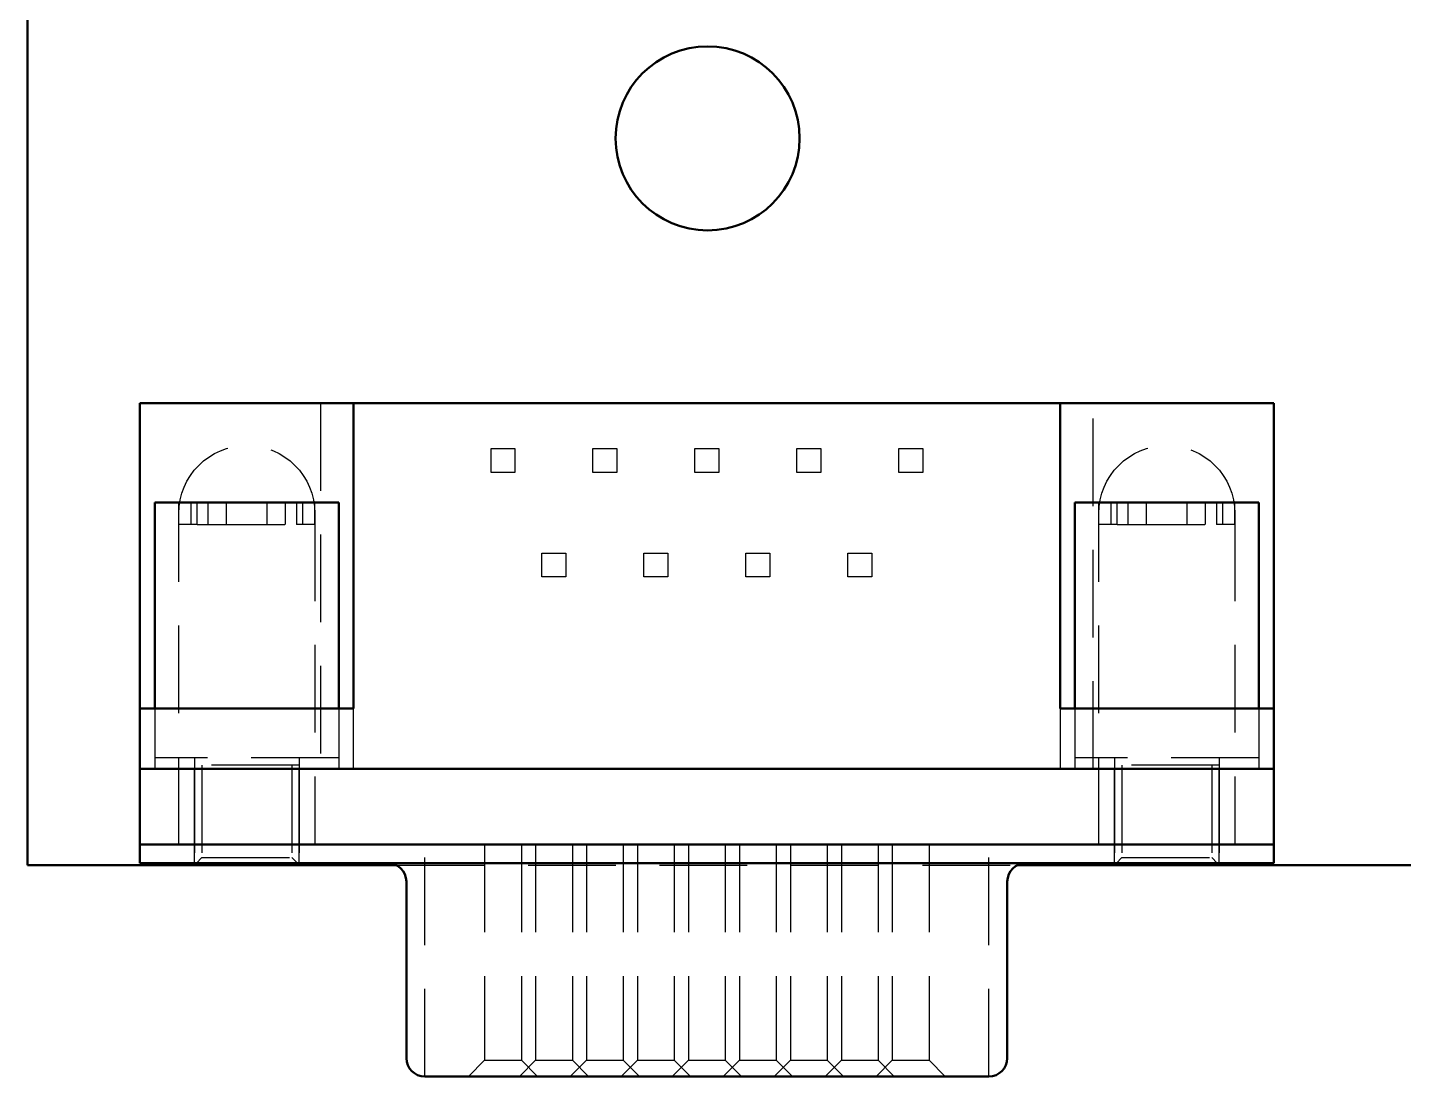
# Model space of a CAD drawing. Header units: millimetres. Extents: x 0 to 420, y 0 to 297.
# Drawn here: x 91.19 to 128.58, y 146.82 to 175.33 of the extents above; entities that cross this region are included whole.
import ezdxf

# ---------------------------------------------------------------- set-up
doc = ezdxf.new("R2010")
doc.units = ezdxf.units.MM
doc.header["$LTSCALE"] = 0.75
doc.linetypes.add('HIDDEN2', pattern=[4.7625, 3.175, -1.5875])
doc.layers.add('Hidden', color=7, linetype='HIDDEN2', lineweight=25)
doc.layers.add('Visible', color=7, linetype='Continuous', lineweight=50)

msp = doc.modelspace()

# ---------------------------------------------------------------- linework, layer by layer
at = {"layer": 'Hidden', "extrusion": (-1e-16, -1, 0)}
for p, q in [((99.146, 165.125), (99.146, 155.185)), ((120.146, 155.185), (120.146, 165.125)), ((103.781, 163.24), (103.781, 163.89)), ((103.781, 163.89), (104.431, 163.89)), ((104.431, 163.89), (104.431, 163.24)), ((106.551, 163.24), (106.551, 163.89)), ((106.551, 163.89), (107.201, 163.89)), ((107.201, 163.89), (107.201, 163.24)), ((109.321, 163.24), (109.321, 163.89)), ((109.321, 163.89), (109.971, 163.89)), ((109.971, 163.89), (109.971, 163.24)), ((112.091, 163.24), (112.091, 163.89)), ((112.091, 163.89), (112.741, 163.89)), ((112.741, 163.89), (112.741, 163.24)), ((114.861, 163.24), (114.861, 163.89)), ((114.861, 163.89), (115.511, 163.89)), ((115.511, 163.89), (115.511, 163.24)), ((104.431, 163.24), (103.781, 163.24)), ((107.201, 163.24), (106.551, 163.24)), ((109.971, 163.24), (109.321, 163.24)), ((112.741, 163.24), (112.091, 163.24)), ((115.511, 163.24), (114.861, 163.24)), ((95.296, 161.825), (95.296, 162.425)), ((95.621, 162.425), (95.621, 161.825)), ((95.621, 162.425), (95.621, 161.825)), ((95.796, 161.825), (95.796, 162.425)), ((96.096, 161.825), (96.096, 162.425)), ((96.596, 161.825), (96.596, 162.425)), ((97.696, 161.825), (97.696, 162.425)), ((98.196, 161.825), (98.196, 162.425)), ((98.496, 162.425), (98.496, 161.825)), ((98.671, 161.825), (98.671, 162.425)), ((98.671, 161.825), (98.671, 162.425)), ((98.996, 161.825), (98.996, 162.425)), ((120.296, 161.825), (120.296, 162.425)), ((120.621, 162.425), (120.621, 161.825)), ((120.621, 162.425), (120.621, 161.825)), ((120.796, 161.825), (120.796, 162.425)), ((121.096, 161.825), (121.096, 162.425)), ((121.596, 161.825), (121.596, 162.425)), ((122.696, 161.825), (122.696, 162.425)), ((123.196, 161.825), (123.196, 162.425)), ((123.496, 162.425), (123.496, 161.825)), ((123.671, 161.825), (123.671, 162.425)), ((123.671, 161.825), (123.671, 162.425)), ((123.996, 161.825), (123.996, 162.425)), ((95.296, 153.125), (95.296, 162.125)), ((98.996, 162.125), (98.996, 153.125)), ((120.296, 153.125), (120.296, 162.125)), ((123.996, 162.125), (123.996, 153.125)), ((95.796, 161.825), (95.296, 161.825)), ((95.796, 161.825), (95.621, 161.825)), ((95.796, 161.825), (95.621, 161.825)), ((95.796, 161.825), (98.496, 161.825)), ((98.996, 161.825), (98.496, 161.825)), ((98.671, 161.825), (98.496, 161.825)), ((98.671, 161.825), (98.496, 161.825)), ((120.796, 161.825), (120.296, 161.825)), ((120.796, 161.825), (120.621, 161.825)), ((120.796, 161.825), (120.621, 161.825)), ((120.796, 161.825), (123.496, 161.825)), ((123.996, 161.825), (123.496, 161.825)), ((123.671, 161.825), (123.496, 161.825)), ((123.671, 161.825), (123.496, 161.825)), ((105.166, 160.4), (105.166, 161.05)), ((105.166, 161.05), (105.816, 161.05)), ((105.816, 161.05), (105.816, 160.4)), ((107.936, 160.4), (107.936, 161.05)), ((107.936, 161.05), (108.586, 161.05)), ((108.586, 161.05), (108.586, 160.4)), ((110.706, 160.4), (110.706, 161.05)), ((110.706, 161.05), (111.356, 161.05)), ((111.356, 161.05), (111.356, 160.4)), ((113.476, 160.4), (113.476, 161.05)), ((113.476, 161.05), (114.126, 161.05)), ((114.126, 161.05), (114.126, 160.4)), ((105.816, 160.4), (105.166, 160.4)), ((108.586, 160.4), (107.936, 160.4)), ((111.356, 160.4), (110.706, 160.4)), ((114.126, 160.4), (113.476, 160.4)), ((94.646, 156.825), (94.646, 155.485)), ((99.646, 156.825), (99.646, 155.485)), ((100.046, 155.185), (100.046, 156.825)), ((119.246, 156.825), (119.246, 155.185)), ((119.646, 156.825), (119.646, 155.485)), ((124.646, 156.825), (124.646, 155.485)), ((94.646, 155.485), (94.646, 155.185)), ((99.646, 155.485), (94.646, 155.485)), ((95.724, 155.485), (95.724, 155.185)), ((98.568, 155.285), (95.724, 155.285)), ((95.724, 155.285), (95.724, 152.625)), ((95.724, 153.125), (95.724, 155.185)), ((95.924, 155.285), (95.924, 152.775)), ((98.368, 155.285), (98.368, 152.775)), ((98.568, 155.485), (98.568, 155.185)), ((98.568, 155.285), (98.568, 152.625)), ((98.568, 153.125), (98.568, 155.185)), ((99.646, 155.485), (99.646, 155.185)), ((119.646, 155.485), (119.646, 155.185)), ((124.646, 155.485), (119.646, 155.485)), ((120.724, 155.485), (120.724, 155.185)), ((123.568, 155.285), (120.724, 155.285)), ((120.724, 155.285), (120.724, 152.625)), ((120.724, 153.125), (120.724, 155.185)), ((120.924, 155.285), (120.924, 152.775)), ((123.368, 155.285), (123.368, 152.775)), ((123.568, 155.485), (123.568, 155.185)), ((123.568, 155.285), (123.568, 152.625)), ((123.568, 153.125), (123.568, 155.185)), ((124.646, 155.485), (124.646, 155.185)), ((95.724, 152.625), (95.724, 153.125)), ((98.568, 152.625), (98.568, 153.125)), ((101.981, 146.825), (101.981, 153.125)), ((101.981, 146.825), (101.981, 153.125)), ((103.606, 153.125), (103.606, 147.265)), ((104.606, 153.125), (104.606, 147.265)), ((104.991, 153.125), (104.991, 147.265)), ((105.991, 153.125), (105.991, 147.265)), ((106.376, 153.125), (106.376, 147.265)), ((107.376, 153.125), (107.376, 147.265)), ((107.761, 153.125), (107.761, 147.265)), ((108.761, 153.125), (108.761, 147.265)), ((109.146, 153.125), (109.146, 147.265)), ((110.146, 153.125), (110.146, 147.265)), ((110.531, 153.125), (110.531, 147.265)), ((111.531, 153.125), (111.531, 147.265)), ((111.916, 153.125), (111.916, 147.265)), ((112.916, 153.125), (112.916, 147.265)), ((113.301, 153.125), (113.301, 147.265)), ((114.301, 153.125), (114.301, 147.265)), ((114.686, 153.125), (114.686, 147.265)), ((115.686, 153.125), (115.686, 147.265)), ((117.311, 146.825), (117.311, 153.125)), ((117.311, 146.825), (117.311, 153.125)), ((120.724, 152.625), (120.724, 153.125)), ((123.568, 152.625), (123.568, 153.125)), ((95.924, 152.775), (95.774, 152.625)), ((95.924, 152.775), (98.368, 152.775)), ((98.368, 152.775), (98.518, 152.625)), ((101.218, 152.565), (118.073, 152.565)), ((101.218, 152.565), (118.073, 152.565)), ((120.924, 152.775), (120.774, 152.625)), ((120.924, 152.775), (123.368, 152.775)), ((123.368, 152.775), (123.518, 152.625)), ((103.606, 147.265), (103.166, 146.825)), ((103.606, 147.265), (104.606, 147.265)), ((104.991, 147.265), (104.551, 146.825)), ((104.606, 147.265), (105.046, 146.825)), ((104.991, 147.265), (105.991, 147.265)), ((106.376, 147.265), (105.936, 146.825)), ((105.991, 147.265), (106.431, 146.825)), ((106.376, 147.265), (107.376, 147.265)), ((107.761, 147.265), (107.321, 146.825)), ((107.376, 147.265), (107.816, 146.825)), ((107.761, 147.265), (108.761, 147.265)), ((109.146, 147.265), (108.706, 146.825)), ((108.761, 147.265), (109.201, 146.825)), ((109.146, 147.265), (110.146, 147.265)), ((110.531, 147.265), (110.091, 146.825)), ((110.146, 147.265), (110.586, 146.825)), ((110.531, 147.265), (111.531, 147.265)), ((111.916, 147.265), (111.476, 146.825)), ((111.531, 147.265), (111.971, 146.825)), ((111.916, 147.265), (112.916, 147.265)), ((113.301, 147.265), (112.861, 146.825)), ((112.916, 147.265), (113.356, 146.825)), ((113.301, 147.265), (114.301, 147.265)), ((114.686, 147.265), (114.246, 146.825)), ((114.301, 147.265), (114.741, 146.825)), ((114.686, 147.265), (115.686, 147.265)), ((115.686, 147.265), (116.126, 146.825))]:
    msp.add_line(p, q, dxfattribs=at)
at = {"layer": 'Hidden', "extrusion": (0, 0, -1)}
for centre in [(-97.146, 162.125), (-122.146, 162.125)]:
    msp.add_arc(centre, 1.85, 0, 180, dxfattribs=at)
at = {"layer": 'Visible', "extrusion": (-1e-16, -1, 0)}
for p, q in [((91.186, 192.128), (91.186, 152.565)), ((91.186, 192.128), (91.186, 152.565)), ((94.241, 165.125), (100.046, 165.125)), ((94.241, 156.825), (94.241, 165.125)), ((100.046, 165.125), (100.046, 156.825)), ((100.046, 165.125), (119.246, 165.125)), ((119.246, 156.825), (119.246, 165.125)), ((119.246, 165.125), (125.051, 165.125)), ((125.051, 165.125), (125.051, 156.825)), ((99.646, 162.425), (94.646, 162.425)), ((94.646, 162.425), (94.646, 156.825)), ((99.646, 162.425), (99.646, 156.825)), ((124.646, 162.425), (119.646, 162.425)), ((119.646, 162.425), (119.646, 156.825)), ((124.646, 162.425), (124.646, 156.825)), ((100.046, 156.825), (94.241, 156.825)), ((94.241, 156.825), (94.241, 155.185)), ((125.051, 156.825), (119.246, 156.825)), ((125.051, 155.185), (125.051, 156.825)), ((94.241, 155.185), (95.541, 155.185)), ((94.241, 153.125), (94.241, 155.185)), ((123.751, 155.185), (95.541, 155.185)), ((123.751, 155.185), (125.051, 155.185)), ((125.051, 153.125), (125.051, 155.185)), ((94.241, 152.625), (94.241, 153.125)), ((94.241, 153.125), (95.541, 153.125)), ((94.241, 153.125), (95.541, 153.125)), ((123.751, 153.125), (95.541, 153.125)), ((123.751, 153.125), (95.541, 153.125)), ((123.751, 153.125), (125.051, 153.125)), ((123.751, 153.125), (125.051, 153.125)), ((125.051, 152.625), (125.051, 153.125)), ((91.186, 152.565), (101.218, 152.565)), ((91.186, 152.565), (101.218, 152.565)), ((94.241, 152.625), (95.541, 152.625)), ((123.751, 152.625), (95.541, 152.625)), ((118.073, 152.565), (129.786, 152.565)), ((118.073, 152.565), (129.786, 152.565)), ((123.751, 152.625), (125.051, 152.625)), ((101.481, 147.325), (101.481, 152.125)), ((117.811, 147.325), (117.811, 152.125)), ((101.981, 146.825), (103.481, 146.825)), ((101.981, 146.825), (103.481, 146.825)), ((115.811, 146.825), (103.481, 146.825)), ((115.811, 146.825), (103.481, 146.825)), ((115.811, 146.825), (117.311, 146.825)), ((115.811, 146.825), (117.311, 146.825))]:
    msp.add_line(p, q, dxfattribs=at)
at = {"layer": 'Visible', "extrusion": (0, 0, -1)}
msp.add_circle((-109.666, 172.32), 2.5, dxfattribs=at)
msp.add_circle((-109.666, 172.32), 2.5, dxfattribs=at)
for centre, start, end in [((-100.981, 152.125), 90, 180), ((-118.311, 152.125), 0, 90), ((-101.981, 147.325), 270, 0), ((-117.311, 147.325), 180, 270)]:
    msp.add_arc(centre, 0.5, start, end, dxfattribs=at)

doc.saveas('drawing.dxf')
